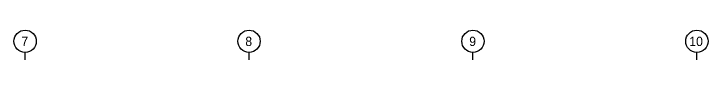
# Model space of a CAD drawing. Header units: millimetres. Extents: x 17311 to 801382, y -242618 to -104888.
# Drawn here: x 515971 to 549451, y -242618 to -241178 of the extents above; entities that cross this region are included whole.
import ezdxf

# ---------------------------------------------------------------- set-up
doc = ezdxf.new("R2010")
doc.units = ezdxf.units.MM
doc.header["$LTSCALE"] = 250
doc.layers.add('CK', color=221, linetype='Continuous', plot=False)
doc.styles.add('Gdim', font='')
doc.styles.get('Gdim').set_extended_font_data('Dotum')

# ---------------------------------------------------------------- blocks, each defined once
blk = doc.blocks.new('A$C9f506bfc')
at = {"layer": 'CK', "linetype": 'Continuous', "elevation": 0}
for points in [[(62800, 0), (62800, 360, -1), (62800, 1440, -1), (62800, 360, 0)], [(73600, 0), (73600, 360, -1), (73600, 1440, -1), (73600, 360, 0)], [(84400, 0), (84400, 360, -1), (84400, 1440, -1), (84400, 360, 0)], [(95200, 0), (95200, 360, -1), (95200, 1440, -1), (95200, 360, 0)]]:
    blk.add_lwpolyline(points, format="xyb", dxfattribs=at)
at = {"layer": 'CK', "linetype": 'Continuous', "style": 'Gdim'}
for s, p in [('7', (62620, 670)), ('8', (73420, 670)), ('9', (84220, 670)), ('10', (94832, 670))]:
    blk.add_text(s, height=450, dxfattribs=at).set_placement(p)

msp = doc.modelspace()

# ---------------------------------------------------------------- block references
at = {"layer": 'CK'}
msp.add_blockref('A$C9f506bfc', (453710.7, -242617.5), dxfattribs=at)

doc.saveas('drawing.dxf')
